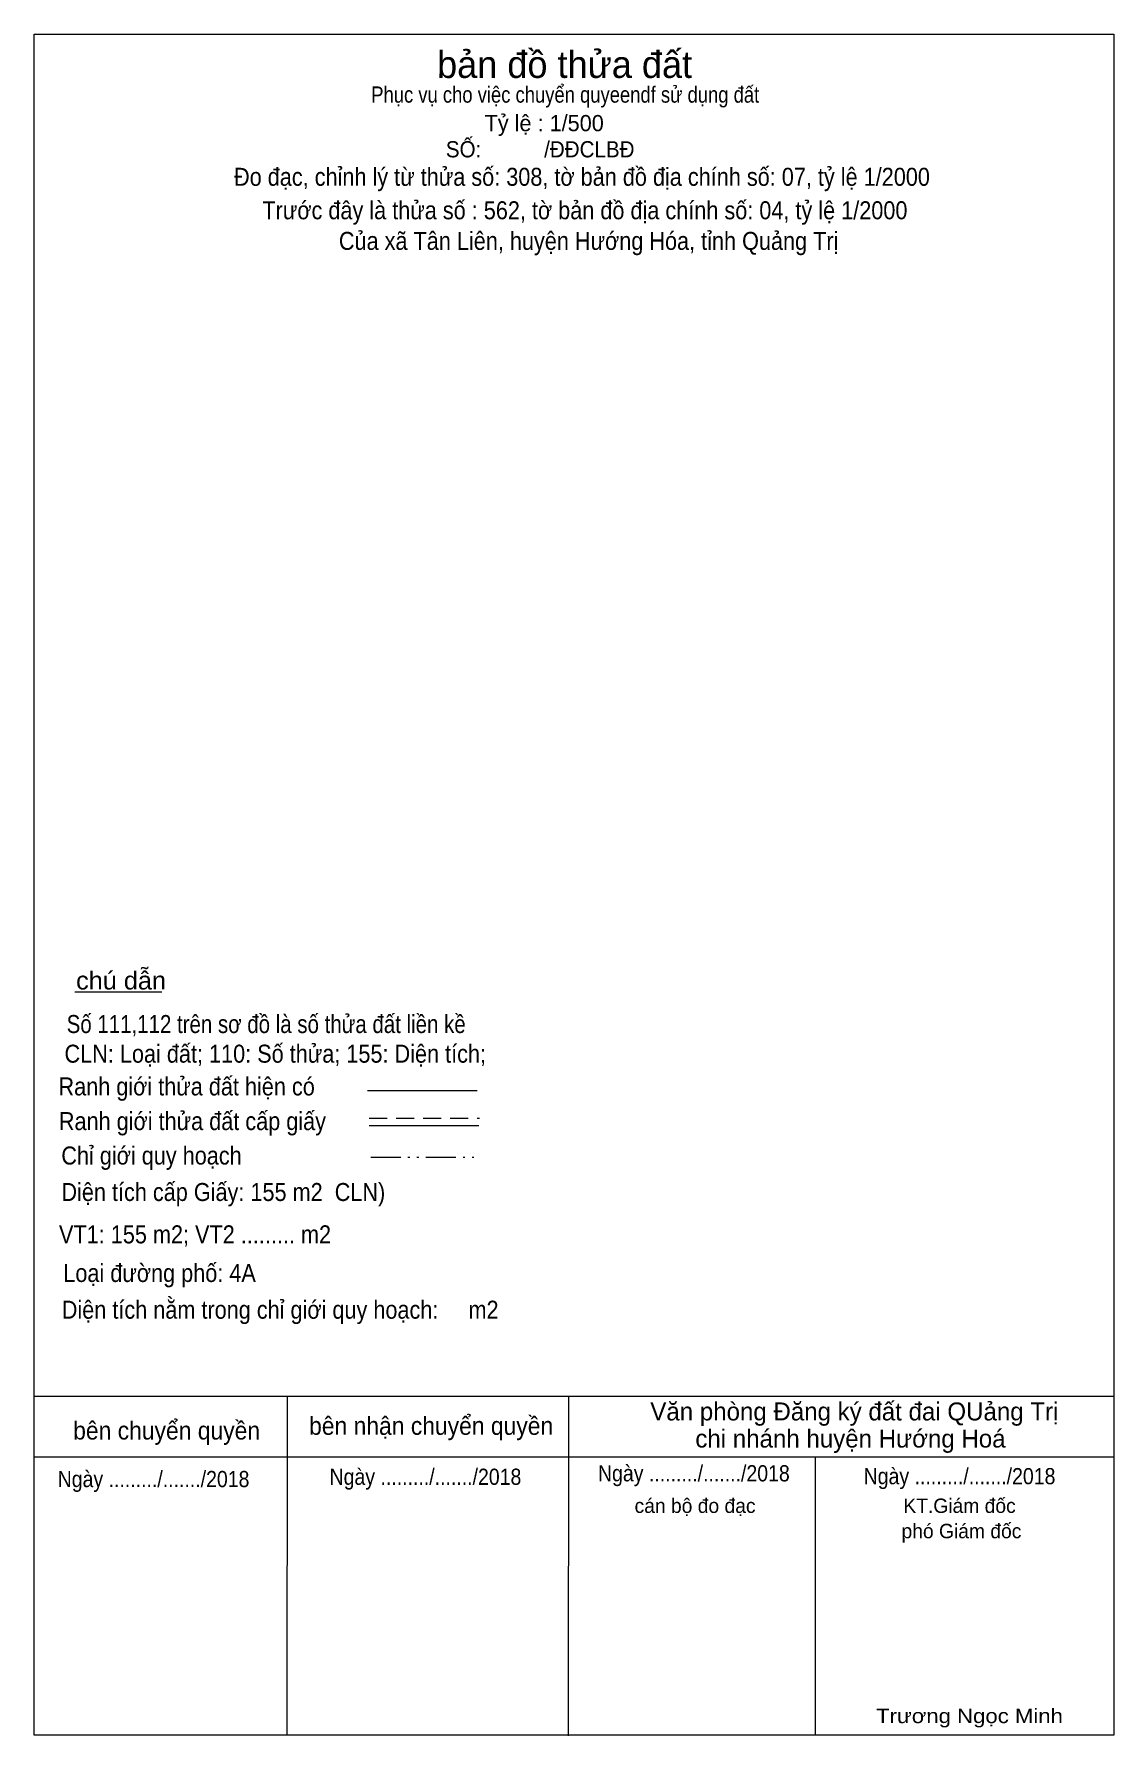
# Model space of a CAD drawing. Header units: metres. Extents: x 548006 to 548825, y 1838069 to 1838504.
# Drawn here: x 548006 to 548096, y 1838068.8 to 1838210.6 of the extents above.
import ezdxf
from ezdxf.enums import TextEntityAlignment as Align

# ---------------------------------------------------------------- set-up
doc = ezdxf.new("R2010")
doc.units = ezdxf.units.M
doc.header["$LTSCALE"] = 0.5
doc.linetypes.add('DASH_DOUBLE_DOT', pattern=[9.2, 5, -1.2, 0.3, -1.2, 0.3, -1.2])
doc.linetypes.add('MEDIUM_DASHED', pattern=[4.5, 3, -1.5])
for name, color, linetype, lineweight in [('17', 7, 'Continuous', 13), ('5', 7, 'Continuous', 13), ('6', 7, 'Continuous', 13), ('63', 7, 'Continuous', 13)]:
    doc.layers.add(name, color=color, linetype=linetype, lineweight=lineweight)
doc.layers.add('7', color=7, linetype='Continuous')

msp = doc.modelspace()

# ---------------------------------------------------------------- linework, layer by layer
at = {"layer": '17'}
for p, q in [((548009.4, 1838130.78), (548016.64, 1838130.78)), ((548027.09, 1838068.82), (548027.11, 1838097.08)), ((548050.54, 1838068.76), (548050.56, 1838097.08)), ((548071.12, 1838068.82), (548071.14, 1838092.03))]:
    msp.add_line(p, q, dxfattribs=at)
at = {"layer": '5'}
msp.add_lwpolyline([(548006, 1838210.62), (548096, 1838210.62), (548096, 1838068.82), (548006, 1838068.82)], close=True, dxfattribs=at)
at = {"layer": '6'}
for p, q in [((548033.79, 1838122.56), (548042.93, 1838122.56)), ((548033.93, 1838119.63), (548043.07, 1838119.63)), ((548006, 1838097.08), (548096, 1838097.08)), ((548006, 1838092.03), (548096, 1838092.03))]:
    msp.add_line(p, q, dxfattribs=at)
at = {"layer": '6', "linetype": 'MEDIUM_DASHED'}
msp.add_line((548033.93, 1838120.25), (548043.13, 1838120.25), dxfattribs=at)
at = {"layer": '63', "linetype": 'DASH_DOUBLE_DOT'}
msp.add_line((548034.06, 1838117), (548043.26, 1838117), dxfattribs=at)

# ---------------------------------------------------------------- texts
at = {"layer": '5'}
for s, height, p in [('bản đồ thửa đất', 2.25, (548050.215, 1838206.96)), ('Tỷ lệ : 1/500', 1.35, (548048.515, 1838202.52))]:
    msp.add_text(s, height=height, dxfattribs=at).set_placement(p, align=Align.CENTER)
for s, height, width, p in [('Phục vụ cho việc chuyển quyeendf sử dụng đất', 1.35, 0.85, (548050.27, 1838204.9)), ('SỐ:           /ĐĐCLBĐ', 1.35, 0.95, (548048.18, 1838200.34)), ('Của xã Tân Liên, huyện Hướng Hóa, tỉnh Quảng Trị', 1.5, 0.9, (548052.22, 1838192.63))]:
    msp.add_text(s, height=height, dxfattribs=dict(at, width=width)).set_placement(p, align=Align.CENTER)
at = {"layer": '6'}
for s, height, width, p in [('chú dẫn', 1.5, 1.05, (548013.25, 1838130.98)), ('Ranh giới thửa đất hiện có ', 1.5, 0.9, (548018.97, 1838122.15)), ('Ranh giới thửa đất cấp giấy', 1.5, 0.9, (548019.2, 1838119.26)), ('Chỉ giới quy hoạch', 1.5, 0.9, (548015.79, 1838116.39)), ('bên chuyển quyền', 1.5, 0.95, (548017.05, 1838093.47)), ('bên nhận chuyển quyền', 1.5, 0.95, (548039.095, 1838093.86)), ('Ngày ........./......./2018', 1.35, 0.9, (548060.99, 1838089.98)), ('Ngày ........./......./2018', 1.35, 0.9, (548015.96, 1838089.5)), ('Ngày ........./......./2018', 1.35, 0.9, (548038.62, 1838089.69)), ('Ngày ........./......./2018', 1.35, 0.9, (548083.13, 1838089.74)), ('Trương Ngọc Minh', 1.2, 1.15, (548083.96, 1838069.83))]:
    msp.add_text(s, height=height, dxfattribs=dict(at, width=width)).set_placement(p, align=Align.CENTER)
for s, width, p in [('Số 111,112 trên sơ đồ là số thửa đất liền kề', 0.85, (548008.72, 1838127.35)), ('CLN: Loại đất; 110: Số thửa; 155: Diện tích;', 0.9, (548008.54, 1838124.88)), ('Diện tích cấp Giấy: 155 m2  CLN)', 0.9, (548008.28, 1838113.35)), ('VT1: 155 m2; VT2 ......... m2', 0.9, (548008.08, 1838109.82)), ('Loại đường phố: 4A', 0.9, (548008.44, 1838106.6)), ('Diện tích nằm trong chỉ giới quy hoạch:     m2', 0.9, (548008.31, 1838103.54))]:
    msp.add_text(s, height=1.5, dxfattribs=dict(at, width=width)).set_placement(p)
for s, height, p in [(' Văn phòng Đăng ký đất đai QUảng Trị', 1.5, (548074.085, 1838095.06)), ('chi nhánh huyện Hướng Hoá', 1.5, (548074.04, 1838092.8)), ('cán bộ đo đạc', 1.2, (548061.09, 1838087.35)), ('KT.Giám đốc', 1.2, (548083.13, 1838087.35)), ('phó Giám đốc', 1.2, (548083.29, 1838085.24))]:
    msp.add_text(s, height=height, dxfattribs=at).set_placement(p, align=Align.CENTER)
at = {"layer": '7', "width": 0.9}
for s, p in [('Đo đạc, chỉnh lý từ thửa số: 308, tờ bản đồ địa chính số: 07, tỷ lệ 1/2000 ', (548051.915, 1838197.97)), ('Trước đây là thửa số : 562, tờ bản đồ địa chính số: 04, tỷ lệ 1/2000 ', (548052.16, 1838195.18))]:
    msp.add_text(s, height=1.5, dxfattribs=at).set_placement(p, align=Align.CENTER)

doc.saveas('drawing.dxf')
